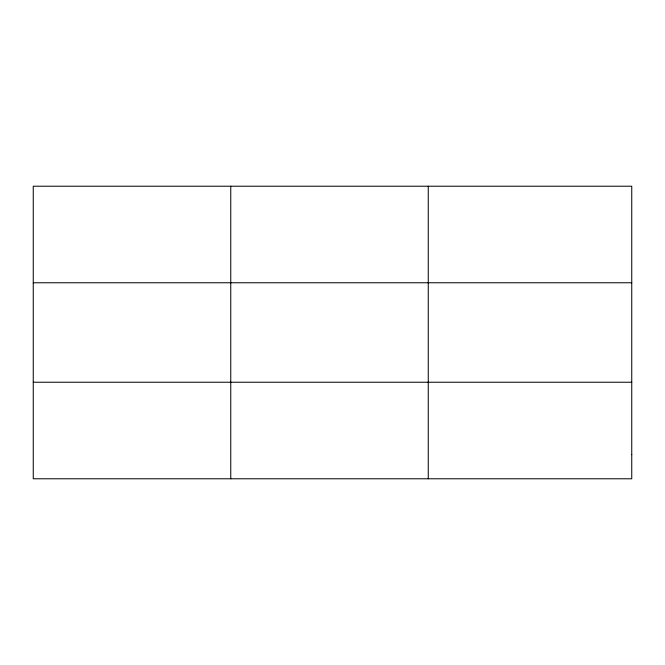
<?xml version="1.0" encoding="UTF-8"?>
<svg xmlns="http://www.w3.org/2000/svg" width="665" height="665" viewBox="0 0 665 665"><rect width="100%" height="100%" fill="white"/><g stroke="black" fill="none" stroke-linecap="round" stroke-linejoin="round"><path stroke-width="1" d="M230.755 478.783L230.755 186.217M428.26 478.783L428.26 186.217M33.25 282.766L631.75 282.766M33.25 382.234L631.75 382.234M631.75 454.652L631.75 478.783L33.25 478.783L33.25 186.217L631.75 186.217L631.75 454.652"/></g></svg>
